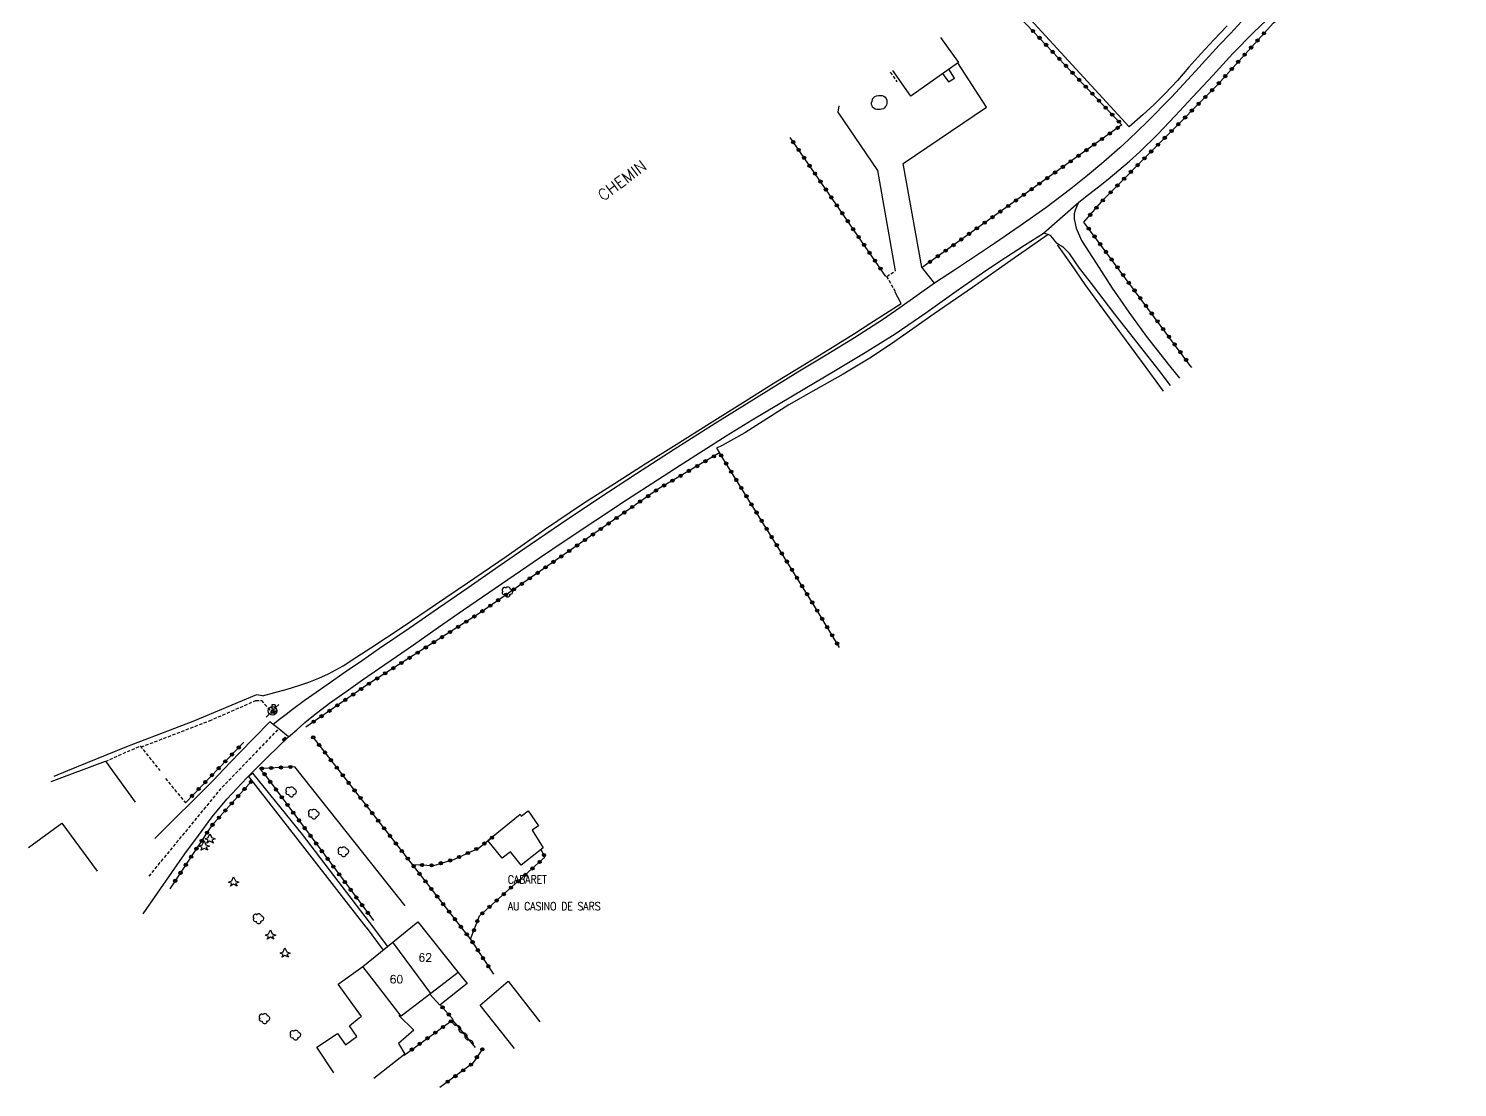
# Model space of a CAD drawing. Header units: millimetres. Extents: x 115000 to 116000, y 119000 to 119994.
# Drawn here: x 115570.4 to 115793.6, y 119241 to 119406.3 of the extents above; entities that cross this region are included whole.
import ezdxf
from ezdxf.enums import TextEntityAlignment as Align

# ---------------------------------------------------------------- set-up
doc = ezdxf.new("R2010")
doc.units = ezdxf.units.MM
doc.linetypes.add('DASHED', pattern=[0.75, 0.5, -0.25])
doc.layers.get('0').update_dxf_attribs({"linetype": 'CONTINUOUS'})
for name, color, linetype in [('W0001', 6, 'DASHED'), ('W0008', 7, 'CONTINUOUS'), ('W0017', 7, 'CONTINUOUS'), ('W0071', 7, 'CONTINUOUS'), ('W0101', 7, 'CONTINUOUS'), ('W0104', 1, 'CONTINUOUS'), ('W0112', 1, 'DASHED'), ('W0130', 7, 'CONTINUOUS'), ('W0300', 7, 'CONTINUOUS'), ('W0303', 7, 'CONTINUOUS'), ('W0310', 3, 'CONTINUOUS'), ('W0323', 7, 'CONTINUOUS'), ('W0330', 7, 'CONTINUOUS'), ('W0401', 7, 'CONTINUOUS'), ('W0438', 7, 'CONTINUOUS'), ('W0473', 7, 'CONTINUOUS'), ('W0984', 7, 'CONTINUOUS'), ('W0989', 7, 'CONTINUOUS'), ('W0991', 7, 'CONTINUOUS'), ('W1102', 7, 'CONTINUOUS')]:
    doc.layers.add(name, color=color, linetype=linetype)
doc.styles.get("Standard").update_dxf_attribs({"font": 'romans.shx', "width": 0.85})

# ---------------------------------------------------------------- blocks, each defined once
blk = doc.blocks.new('T300')
for p, q in [((-0.8, 0.51), (-0.86, 0.34)), ((-0.86, 0.34), (-0.86, 0.17)), ((-0.86, 0.17), (-0.74, 0.06)), ((-0.69, 0.63), (-0.8, 0.51)), ((-0.8, -0.06), (-0.74, 0.06)), ((-0.74, 0.06), (-0.69, 0.11)), ((-0.57, 0.69), (-0.69, 0.63)), ((-0.46, 0.69), (-0.57, 0.69)), ((-0.29, 0.63), (-0.46, 0.69)), ((-0.29, 0.63), (-0.17, 0.74)), ((-0.23, 0.57), (-0.29, 0.63)), ((-0.17, 0.74), (-0.06, 0.8)), ((-0.06, 0.8), (0.06, 0.8)), ((0.06, 0.8), (0.23, 0.74)), ((0.23, 0.74), (0.34, 0.63)), ((0.34, 0.63), (0.4, 0.51)), ((0.46, 0.46), (0.34, 0.46)), ((0.4, 0.51), (0.4, 0.46)), ((0.57, 0.4), (0.46, 0.46)), ((0.57, 0.4), (0.69, 0.29)), ((0.69, 0.29), (0.74, 0.17)), ((0.74, 0.06), (0.69, -0.17)), ((0.74, 0.17), (0.74, 0.06)), ((-0.8, -0.17), (-0.8, -0.06)), ((-0.8, -0.23), (-0.8, -0.17)), ((-0.74, -0.34), (-0.8, -0.23)), ((-0.69, -0.4), (-0.74, -0.34)), ((-0.51, -0.46), (-0.69, -0.4)), ((-0.4, -0.46), (-0.51, -0.46)), ((-0.4, -0.46), (-0.34, -0.46)), ((-0.34, -0.46), (-0.34, -0.4)), ((-0.34, -0.51), (-0.34, -0.46)), ((-0.29, -0.63), (-0.34, -0.51)), ((-0.17, -0.74), (-0.29, -0.63)), ((-0.06, -0.8), (-0.17, -0.74)), ((0.06, -0.8), (-0.06, -0.8)), ((0.17, -0.74), (0.06, -0.8)), ((0.23, -0.69), (0.17, -0.74)), ((0.29, -0.46), (0.23, -0.46)), ((0.29, -0.63), (0.23, -0.69)), ((0.46, -0.4), (0.29, -0.46)), ((0.34, -0.51), (0.29, -0.63)), ((0.34, -0.51), (0.34, -0.46)), ((0.57, -0.34), (0.46, -0.4)), ((0.63, -0.29), (0.57, -0.34)), ((0.69, -0.17), (0.63, -0.29))]:
    blk.add_line(p, q)
blk = doc.blocks.new('T303')
for p, q in [((-0.77, 0), (-0.28, 0.21)), ((-0.28, -0.21), (-0.77, 0)), ((-0.28, 0.21), (0, 0.83)), ((0, 0.83), (0.28, 0.21)), ((0.28, 0.21), (0.83, 0)), ((0.83, 0), (0.28, -0.21)), ((-0.49, -0.63), (-0.28, -0.21)), ((0, -0.35), (-0.49, -0.63)), ((0.56, -0.63), (0, -0.35)), ((0.28, -0.21), (0.56, -0.63))]:
    blk.add_line(p, q)
blk = doc.blocks.new('T401')
for p, q in [((-0.3, 0.3), (0, 0.3)), ((-0.3, -0.25), (-0.3, 0.3)), ((-0.3, 0.15), (0, 0.15)), ((-0.3, 0), (0, 0)), ((0, 0.3), (0, -0.25)), ((-0.3, -0.15), (0, -0.15)), ((-0.3, -0.25), (-0.3, -0.3)), ((-0.3, -0.3), (0, -0.3)), ((0, -0.3), (0, -0.25))]:
    blk.add_line(p, q)
blk = doc.blocks.new('T473')
for p, q in [((-0.166667, 0.166667), (0.166667, -0.166667)), ((-0.166667, -0.166667), (0.166667, 0.166667)), ((0.500001, 0.500001), (1.000002, 1.000002)), ((-1.000002, -1.000002), (-0.500001, -0.500001))]:
    blk.add_line(p, q)
blk.add_ellipse((0, 0), major_axis=(0.471405, 0.471405), ratio=1, start_param=5.4977871438, end_param=11.780972451)
blk = doc.blocks.new('T438')
for p, q in [((-0.4, 0.2), (0.4, 0.2)), ((-0.4, -0.2), (-0.4, 0.2)), ((0.15, 1.1), (-0.3, 1.1)), ((-0.3, 1.1), (-0.3, 0.5)), ((-0.3, 0.5), (0.15, 0.5)), ((0.3, 0.65), (0.3, 0.95)), ((0.4, 0.2), (0.4, -0.2))]:
    blk.add_line(p, q)
at = {"flags": 128}
for points in [[(-0.4, -0.2), (0.4, 0.2)], [(0.4, -0.2), (-0.4, -0.2)]]:
    blk.add_lwpolyline(points, dxfattribs=at)
for centre, major_axis, start_param, end_param in [((0.15, 0.95), (0.106, -0.106), 0.785398, 2.356194), ((0.15, 0.65), (0.106, 0.106), 3.926991, 5.497787)]:
    blk.add_ellipse(centre, major_axis=major_axis, ratio=1, start_param=start_param, end_param=end_param)
blk = doc.blocks.new('t323o')
at = {"color": 0, "linetype": 'Continuous'}
for radius in [0.25, 0.15]:
    blk.add_circle((0, 0), radius, dxfattribs=at)
blk = doc.blocks.new('t310o')
at = {"color": 0, "linetype": 'Continuous'}
for centre, start, end in [((-0.5, 0.38), 216.8699, 323.1304), ((0.5, -0.37), 36.8699, 143.1303)]:
    blk.add_arc(centre, 0.625, start, end, dxfattribs=at)

msp = doc.modelspace()

# ---------------------------------------------------------------- linework, layer by layer
at = {"layer": 'W0001'}
msp.add_lwpolyline([(115589.26, 119273.96), (115600.68, 119287.85), (115609.5, 119296.94)], dxfattribs=at)
at = {"layer": 'W0008'}
for points in [[(115608.13, 119298.04), (115605.72, 119295.6), (115603.32, 119293.15), (115600.93, 119290.69), (115599.26, 119288.91), (115599.26, 119288.91), (115599.26, 119288.91), (115590.15, 119279.83)], [(115611.04, 119295.71), (115609.5, 119296.94), (115608.63, 119297.64), (115608.13, 119298.04)], [(115588.36, 119268.09), (115588.36, 119268.09), (115588.36, 119268.09), (115592.8, 119274.56), (115594.84, 119277.43), (115596.96, 119280.34), (115599.13, 119283.21), (115601.4, 119285.99), (115604.5, 119289.32), (115607.77, 119292.52), (115611.04, 119295.71)]]:
    msp.add_lwpolyline(points, dxfattribs=at)
at = {"layer": 'W0017'}
for points in [[(115711.9, 119366.55), (115709.95, 119369.05), (115707.03, 119385.23), (115720.03, 119394), (115715.53, 119400.92)], [(115696.95, 119394.21), (115696.8, 119393.25), (115703, 119384.12), (115705.77, 119368.45)], [(115734.45, 119379.18), (115734.15, 119378.55), (115733.88, 119377.95), (115733.72, 119377.35), (115733.72, 119376.6), (115733.85, 119375.85), (115734.05, 119375.12), (115734.85, 119373.2), (115736, 119371.43), (115737.17, 119369.65), (115739.63, 119365.77), (115742.25, 119362), (115744.95, 119358.28), (115748.6, 119353.63), (115750.18, 119351.73)], [(115748.78, 119350.55), (115747, 119352.88), (115744.72, 119355.83), (115742.4, 119358.75), (115740.08, 119361.68), (115738.23, 119364.08), (115736.4, 119366.48), (115734.55, 119368.88), (115733.77, 119370.03), (115732.97, 119371.15), (115732.03, 119372.12), (115731.72, 119372.32), (115731.37, 119372.52), (115731.05, 119372.75), (115730.68, 119373.15), (115730.37, 119373.57), (115730, 119373.95), (115729.65, 119374.12), (115729.28, 119374.23), (115728.92, 119374.35)], [(115629.23, 119269.35), (115612, 119291.05)], [(115623.15, 119266), (115604.83, 119289.55), (115605.43, 119290.05), (115613.15, 119280.45), (115623.65, 119266.77)], [(115623.15, 119266), (115625.79, 119262.41)], [(115623.65, 119266.77), (115626.51, 119263.01)]]:
    msp.add_lwpolyline(points, dxfattribs=at)
at = {"layer": 'W0071'}
for points in [[(115759.84, 119407.36), (115758.11, 119405.53), (115756.38, 119403.71), (115752.66, 119399.64), (115748.93, 119395.58), (115745.07, 119391.65), (115743.67, 119390.31), (115742.26, 119388.98), (115740.83, 119387.67), (115738.33, 119385.48), (115735.78, 119383.35), (115733.18, 119381.27), (115729.29, 119378.32), (115725.3, 119375.49), (115721.27, 119372.71), (115718.16, 119370.63), (115715.03, 119368.59), (115711.9, 119366.55), (115709.21, 119364.62), (115706.52, 119362.68), (115703.8, 119360.8), (115699.44, 119358), (115695, 119355.31), (115690.56, 119352.62), (115684.11, 119348.62), (115677.67, 119344.61), (115671.26, 119340.55), (115665.37, 119336.76), (115659.51, 119332.92), (115653.68, 119329.04), (115648.79, 119325.71), (115643.93, 119322.34), (115639.07, 119318.97), (115634.46, 119315.8), (115629.86, 119312.64), (115625.25, 119309.48), (115622.56, 119307.64), (115619.87, 119305.8), (115617.2, 119303.94), (115615.34, 119302.64), (115613.49, 119301.34), (115611.67, 119299.99), (115610.65, 119299.22), (115609.64, 119298.43), (115608.63, 119297.64)], [(115611.04, 119295.71), (115612.32, 119296.83), (115613.6, 119297.95), (115614.91, 119299.04), (115617.42, 119300.96), (115620.01, 119302.79), (115622.61, 119304.6), (115625.25, 119306.45), (115627.91, 119308.27), (115630.57, 119310.1), (115634.47, 119312.82), (115638.38, 119315.53), (115642.29, 119318.24), (115646.25, 119320.95), (115650.23, 119323.65), (115654.22, 119326.34), (115659.01, 119329.53), (115663.81, 119332.7), (115668.63, 119335.85), (115672.19, 119338.15), (115675.76, 119340.43), (115679.35, 119342.68), (115683.44, 119345.18), (115687.54, 119347.64), (115691.65, 119350.1), (115696.38, 119352.92), (115701.1, 119355.73), (115705.77, 119358.65), (115710.57, 119361.93), (115715.29, 119365.31), (115720.06, 119368.63), (115723, 119370.55), (115725.96, 119372.45), (115728.92, 119374.35), (115734.45, 119379.18), (115735.98, 119380.38), (115737.51, 119381.57), (115739.03, 119382.78), (115740.71, 119384.17), (115742.36, 119385.59), (115743.98, 119387.04), (115746.8, 119389.79), (115749.51, 119392.66), (115752.21, 119395.55), (115755.35, 119398.96), (115758.47, 119402.38), (115761.71, 119405.69), (115763.74, 119407.61)]]:
    msp.add_lwpolyline(points, dxfattribs=at)
at = {"layer": 'W0101'}
for points in [[(115570.44, 119278.45), (115575.63, 119282.23), (115581.15, 119274.76)], [(115627.3, 119263.64), (115631.23, 119266.85), (115637.55, 119258.92), (115633.28, 119255.67)], [(115622.63, 119259.85), (115627.3, 119263.64)], [(115633.28, 119255.67), (115628.6, 119252.12), (115622.63, 119259.85)]]:
    msp.add_lwpolyline(points, dxfattribs=at)
at = {"layer": 'W0104'}
for points in [[(115712.84, 119404.91), (115715.63, 119401), (115708.23, 119395.75)], [(115713.18, 119399.27), (115714.08, 119397.97), (115715.03, 119398.55), (115714.15, 119399.95)], [(115708.23, 119395.75), (115705.4, 119399.71)], [(115573.99, 119288.75), (115582.43, 119291.9), (115587.11, 119285.54), (115587.11, 119285.54)], [(115618.09, 119243.26), (115615.45, 119247.25), (115618.68, 119249.43), (115619.95, 119247.63), (115621.68, 119248.92), (115620.57, 119250.6), (115622.08, 119251.83), (115622.43, 119252.05), (115618.8, 119257.12), (115622.63, 119259.85)], [(115637.55, 119258.92), (115638.92, 119257.23), (115634.68, 119253.85), (115633.08, 119255.52)], [(115646.33, 119247.06), (115640.97, 119253.85), (115645.32, 119257.55), (115650.29, 119251.24)], [(115628.28, 119252.23), (115630.6, 119249.95), (115628.2, 119247.83), (115629.17, 119246.2), (115624.36, 119242.4)]]:
    msp.add_lwpolyline(points, dxfattribs=at)
msp.add_lwpolyline([(115642.15, 119279.55), (115647.2, 119283.63), (115647.37, 119283.35), (115648.45, 119284.17), (115650.05, 119281.83), (115649.08, 119281.15), (115650.8, 119278.4), (115647.35, 119275.68), (115645.68, 119277.75), (115644.37, 119276.75)], close=True, dxfattribs=at)
at = {"layer": 'W0112'}
for points in [[(115705.01, 119399.45), (115706.03, 119397.97)], [(115705.83, 119365.2), (115704.45, 119367.6), (115705.77, 119368.45)], [(115588.02, 119294.13), (115598.68, 119298.22), (115605.93, 119301.38)], [(115605.93, 119301.38), (115606.8, 119301.38), (115608.2, 119299.78)], [(115582.45, 119291.87), (115587.88, 119294.3), (115590.93, 119290.48)], [(115591.83, 119289.22), (115594.92, 119285.42)]]:
    msp.add_lwpolyline(points, dxfattribs=at)
at = {"layer": 'W0130'}
msp.add_lwpolyline([(115703.15, 119395.85), (115703.43, 119395.85), (115703.75, 119395.83), (115704, 119395.72), (115704.2, 119395.55), (115704.35, 119395.35), (115704.45, 119395.12), (115704.48, 119394.88), (115704.48, 119394.6), (115704.43, 119394.37), (115704.35, 119394.2), (115704.23, 119394.05), (115704.12, 119393.92), (115703.92, 119393.77), (115703.65, 119393.72), (115703.4, 119393.65), (115703.15, 119393.63), (115702.88, 119393.65), (115702.65, 119393.72), (115702.45, 119393.83), (115702.25, 119394), (115702.15, 119394.2), (115702.08, 119394.43), (115702.08, 119394.68), (115702.15, 119394.95), (115702.2, 119395.15), (115702.25, 119395.32), (115702.37, 119395.48), (115702.6, 119395.65), (115702.85, 119395.8)], close=True, dxfattribs=at)
at = {"layer": 'W0310'}
msp.add_lwpolyline([(115636.62, 119251.47), (115640.2, 119247.23)], dxfattribs=at)
at = {"layer": 'W0323'}
for points in [[(115738.35, 119379.65), (115756.03, 119397.43), (115764.83, 119407.17), (115768.37, 119410), (115785.37, 119423.4), (115793.57, 119429.6)], [(115721.39, 119412.11), (115741.17, 119391.25), (115709.98, 119369)], [(115704.32, 119367.57), (115689.36, 119389.27)], [(115735.25, 119376.05), (115738.35, 119379.65)], [(115752.09, 119353.35), (115751.8, 119353.75), (115735.25, 119376.05)], [(115697.07, 119309.68), (115693, 119316.4), (115678.35, 119340.03), (115668.83, 119334.45), (115655.25, 119325), (115640.95, 119315.08), (115623.45, 119303.92), (115613.72, 119297.23)], [(115614.88, 119295.63), (115639.52, 119264.05), (115643.05, 119258.65)], [(115594.92, 119285.42), (115604.08, 119294.9)], [(115612, 119291.05), (115606.85, 119290.77), (115606.52, 119290.77), (115607.12, 119290.12), (115624.32, 119267.03)], [(115605.35, 119288.88), (115599, 119281.8), (115592.52, 119272), (115592.52, 119272)], [(115630.38, 119275.77), (115633.75, 119275.65), (115636.97, 119276.63), (115640.68, 119278.35), (115642.88, 119280.03)], [(115639.45, 119264.13), (115640.83, 119267.75), (115651.08, 119276.92), (115650.48, 119278.15)], [(115629.08, 119246.03), (115636.75, 119251.57), (115634.73, 119253.9)], [(115641.4, 119247.08), (115639.77, 119244.72), (115634.68, 119240.99)]]:
    msp.add_lwpolyline(points, dxfattribs=at)
at = {"layer": 'W0330'}
for points in [[(115742.33, 119390.93), (115722.72, 119412.25), (115722.2, 119412.8)], [(115757.6, 119406.68), (115755.55, 119404.52), (115753.48, 119402.35), (115751.65, 119400.25), (115749.83, 119398.17), (115747.95, 119396.15), (115746.2, 119394.45), (115744.43, 119392.83), (115742.33, 119390.93)], [(115729.67, 119374.12), (115723.83, 119370.05), (115717.83, 119365.88), (115711.85, 119361.75), (115708.55, 119359.4), (115705.2, 119357.08), (115701.83, 119354.83), (115697.65, 119352.32), (115693.37, 119349.95), (115689.15, 119347.52), (115685.72, 119345.35), (115682.28, 119343.15), (115678.75, 119341.2), (115678.45, 119341.05), (115678.17, 119340.95), (115677.88, 119340.8), (115678.35, 119340.03)], [(115747.68, 119349.68), (115744.37, 119354.17), (115741, 119358.72), (115737.65, 119363.25), (115735.45, 119366.35), (115733.28, 119369.43), (115731.12, 119372.52)], [(115699.4, 119358.68), (115701.83, 119360.23), (115704.28, 119361.8), (115706.72, 119363.35), (115705.75, 119365.12)], [(115606.98, 119302.13), (115608.92, 119302.65), (115610.8, 119303.15), (115612.65, 119303.72), (115614.23, 119304.25), (115615.77, 119304.85), (115617.28, 119305.55), (115619.55, 119306.8), (115621.72, 119308.2), (115623.88, 119309.63), (115628.95, 119312.95), (115633.97, 119316.35), (115638.97, 119319.75), (115645, 119323.88), (115651.03, 119328.08), (115657.12, 119332.17), (115661.92, 119335.28), (115666.72, 119338.35), (115671.55, 119341.37), (115676.75, 119344.63), (115681.95, 119347.88), (115687.15, 119351.12), (115691.23, 119353.63), (115695.32, 119356.15), (115699.4, 119358.68)], [(115606.98, 119302.13), (115606.02, 119302.27), (115596.1, 119298.13), (115585.72, 119294.18), (115576.5, 119290.42), (115574.36, 119289.55)]]:
    msp.add_lwpolyline(points, dxfattribs=at)
at = {"layer": 'W1102'}
msp.add_lwpolyline([(115633.28, 119255.67), (115627.3, 119263.64)], dxfattribs=at)

# ---------------------------------------------------------------- block references
at = {"layer": 'W0300'}
for p in [(115645.25, 119318.32), (115611.48, 119287.12), (115615, 119283.65), (115619.65, 119277.77), (115606.37, 119267.32), (115607.32, 119251.72), (115612.15, 119249.15)]:
    msp.add_blockref('T300', p, dxfattribs=at)
at = {"layer": 'W0303'}
for p in [(115597.85, 119278.65), (115598.77, 119279.77), (115602.45, 119273.05), (115608.2, 119264.77), (115610.48, 119261.95)]:
    msp.add_blockref('T303', p, dxfattribs=at)
at = {"layer": 'W0310', "rotation": 310.2393912761811}
for p in [(115637.29, 119250.67), (115638.26, 119249.52), (115639.23, 119248.38)]:
    msp.add_blockref('t310o', p, dxfattribs=at)
at = {"layer": 'W0323'}
for p, rotation in [((115727.28, 119405.9), 313.4713624595164), ((115728.31, 119404.82), 313.4713624595164), ((115762.35, 119404.42), 47.88491563576116), ((115763.36, 119405.53), 47.88491563576116), ((115729.34, 119403.73), 313.4713624595164), ((115730.37, 119402.64), 313.4713624595164), ((115760.34, 119402.2), 47.88491563576116), ((115761.35, 119403.31), 47.88491563576116), ((115731.4, 119401.55), 313.4713624595164), ((115732.44, 119400.46), 313.4713624595164), ((115758.33, 119399.97), 47.88491563576116), ((115759.33, 119401.08), 47.88491563576116), ((115733.47, 119399.37), 313.4713624595164), ((115734.5, 119398.28), 313.4713624595164), ((115756.32, 119397.75), 47.88491563576116), ((115757.32, 119398.86), 47.88491563576116), ((115735.53, 119397.2), 313.4713624595164), ((115736.56, 119396.11), 313.4713624595164), ((115737.59, 119395.02), 313.4713624595164), ((115754.21, 119395.6), 45.16155085910085), ((115755.27, 119396.67), 45.16155085910085), ((115738.63, 119393.93), 313.4713624595164), ((115739.66, 119392.84), 313.4713624595164), ((115752.1, 119393.48), 45.16155085910085), ((115753.16, 119394.54), 45.16155085910085), ((115740.51, 119390.78), 215.508120406618), ((115740.69, 119391.75), 313.4713624595164), ((115749.98, 119391.35), 45.16155085910085), ((115751.04, 119392.41), 45.16155085910085), ((115689.85, 119388.56), 124.5740717149734), ((115738.07, 119389.04), 215.508120406618), ((115739.29, 119389.91), 215.508120406618), ((115747.87, 119389.22), 45.16155085910085), ((115748.93, 119390.29), 45.16155085910085), ((115690.7, 119387.33), 124.5740717149734), ((115691.55, 119386.09), 124.5740717149734), ((115734.4, 119386.42), 215.508120406618), ((115735.63, 119387.3), 215.508120406618), ((115736.85, 119388.17), 215.508120406618), ((115745.75, 119387.1), 45.16155085910085), ((115746.81, 119388.16), 45.16155085910085), ((115692.4, 119384.86), 124.5740717149734), ((115731.96, 119384.68), 215.508120406618), ((115733.18, 119385.55), 215.508120406618), ((115742.58, 119383.9), 45.16155085910085), ((115743.64, 119384.97), 45.16155085910085), ((115744.7, 119386.03), 45.16155085910085), ((115693.25, 119383.62), 124.5740717149734), ((115694.1, 119382.39), 124.5740717149734), ((115728.3, 119382.07), 215.508120406618), ((115729.52, 119382.94), 215.508120406618), ((115730.74, 119383.81), 215.508120406618), ((115740.47, 119381.78), 45.16155085910085), ((115741.52, 119382.84), 45.16155085910085), ((115694.95, 119381.15), 124.5740717149734), ((115695.8, 119379.92), 124.5740717149734), ((115724.64, 119379.45), 215.508120406618), ((115725.86, 119380.33), 215.508120406618), ((115727.08, 119381.2), 215.508120406618), ((115738.19, 119379.46), 49.26789330016891), ((115739.41, 119380.71), 45.16155085910085), ((115696.66, 119378.68), 124.5740717149734), ((115697.51, 119377.45), 124.5740717149734), ((115722.19, 119377.71), 215.508120406618), ((115723.41, 119378.58), 215.508120406618), ((115736.23, 119377.19), 49.26789330016891), ((115737.21, 119378.32), 49.26789330016891), ((115698.36, 119376.21), 124.5740717149734), ((115699.21, 119374.98), 124.5740717149734), ((115718.53, 119375.1), 215.508120406618), ((115719.75, 119375.97), 215.508120406618), ((115720.97, 119376.84), 215.508120406618), ((115736, 119375.04), 126.5810484857465), ((115700.06, 119373.74), 124.5740717149734), ((115716.09, 119373.36), 215.508120406618), ((115717.31, 119374.23), 215.508120406618), ((115736.9, 119373.83), 126.5810484857465), ((115700.91, 119372.51), 124.5740717149734), ((115701.76, 119371.27), 124.5740717149734), ((115712.43, 119370.74), 215.508120406618), ((115713.65, 119371.61), 215.508120406618), ((115714.87, 119372.48), 215.508120406618), ((115737.79, 119372.63), 126.5810484857465), ((115738.68, 119371.42), 126.5810484857465), ((115702.61, 119370.04), 124.5740717149734), ((115703.47, 119368.8), 124.5740717149734), ((115711.2, 119369.87), 215.508120406618), ((115739.58, 119370.22), 126.5810484857465), ((115740.47, 119369.01), 126.5810484857465), ((115741.37, 119367.81), 126.5810484857465), ((115742.26, 119366.6), 126.5810484857465), ((115743.15, 119365.4), 126.5810484857465), ((115744.05, 119364.19), 126.5810484857465), ((115744.94, 119362.99), 126.5810484857465), ((115745.84, 119361.79), 126.5810484857465), ((115746.73, 119360.58), 126.5810484857465), ((115747.62, 119359.38), 126.5810484857465), ((115748.52, 119358.17), 126.5810484857465), ((115749.41, 119356.97), 126.5810484857465), ((115750.31, 119355.76), 126.5810484857465), ((115751.2, 119354.56), 126.5810484857465), ((115677.45, 119339.5), 210.3973541829313), ((115678.59, 119339.65), 121.7946046075892), ((115673.56, 119337.23), 210.3973541829313), ((115674.86, 119337.98), 210.3973541829313), ((115676.15, 119338.74), 210.3973541829313), ((115679.38, 119338.37), 121.7946046075892), ((115680.17, 119337.1), 121.7946046075892), ((115669.68, 119334.95), 210.3973541829313), ((115670.98, 119335.71), 210.3973541829313), ((115672.27, 119336.47), 210.3973541829313), ((115680.96, 119335.82), 121.7946046075892), ((115667.18, 119333.3), 214.8272080583278), ((115668.41, 119334.16), 214.8272080583278), ((115681.75, 119334.55), 121.7946046075892), ((115682.54, 119333.27), 121.7946046075892), ((115663.48, 119330.73), 214.8272080583278), ((115664.72, 119331.59), 214.8272080583278), ((115665.95, 119332.44), 214.8272080583278), ((115683.33, 119332), 121.7946046075892), ((115684.12, 119330.73), 121.7946046075892), ((115659.79, 119328.16), 214.8272080583278), ((115661.02, 119329.02), 214.8272080583278), ((115662.25, 119329.87), 214.8272080583278), ((115684.91, 119329.45), 121.7946046075892), ((115685.7, 119328.18), 121.7946046075892), ((115657.33, 119326.45), 214.8272080583278), ((115658.56, 119327.3), 214.8272080583278), ((115686.49, 119326.9), 121.7946046075892), ((115653.63, 119323.88), 214.7411728897325), ((115654.87, 119324.73), 214.7411728897325), ((115656.1, 119325.59), 214.8272080583278), ((115687.28, 119325.63), 121.7946046075892), ((115688.07, 119324.35), 121.7946046075892), ((115651.17, 119322.17), 214.7411728897325), ((115652.4, 119323.02), 214.7411728897325), ((115688.86, 119323.08), 121.7946046075892), ((115689.65, 119321.8), 121.7946046075892), ((115647.47, 119319.6), 214.7411728897325), ((115648.7, 119320.46), 214.7411728897325), ((115649.93, 119321.31), 214.7411728897325), ((115690.44, 119320.53), 121.7946046075892), ((115691.23, 119319.25), 121.7946046075892), ((115643.77, 119317.04), 214.7411728897325), ((115645, 119317.89), 214.7411728897325), ((115646.24, 119318.75), 214.7411728897325), ((115692.02, 119317.98), 121.7946046075892), ((115641.31, 119315.33), 214.7411728897325), ((115642.54, 119316.19), 214.7411728897325), ((115692.81, 119316.7), 121.7946046075892), ((115693.59, 119315.42), 121.2081372841402), ((115637.52, 119312.9), 212.5402024034145), ((115638.79, 119313.7), 212.5402024034145), ((115640.05, 119314.51), 212.5402024034145), ((115694.37, 119314.14), 121.2081372841402), ((115695.15, 119312.85), 121.2081372841402), ((115633.73, 119310.48), 212.5402024034145), ((115634.99, 119311.28), 212.5402024034145), ((115636.26, 119312.09), 212.5402024034145), ((115695.93, 119311.57), 121.2081372841402), ((115696.7, 119310.29), 121.2081372841402), ((115629.94, 119308.05), 212.5402024034145), ((115631.2, 119308.86), 212.5402024034145), ((115632.46, 119309.67), 212.5402024034145), ((115627.41, 119306.44), 212.5402024034145), ((115628.67, 119307.25), 212.5402024034145), ((115623.61, 119304.02), 212.5402024034145), ((115624.88, 119304.83), 212.5402024034145), ((115626.14, 119305.63), 212.5402024034145), ((115619.9, 119301.48), 214.4787819291933), ((115621.14, 119302.33), 214.4787819291933), ((115622.37, 119303.18), 214.4787819291933), ((115617.43, 119299.78), 214.4787819291933), ((115618.66, 119300.63), 214.4787819291933), ((115614.95, 119298.08), 214.4787819291933), ((115616.19, 119298.93), 214.4787819291933), ((115614.89, 119295.63), 307.9533962108326), ((115602.21, 119292.97), 45.97383307916862), ((115603.26, 119294.05), 45.97383307916862), ((115615.81, 119294.44), 307.9533962108326), ((115616.73, 119293.26), 307.9533962108326), ((115600.13, 119290.81), 45.97383307916862), ((115601.17, 119291.89), 45.97383307916862), ((115606.85, 119290.77), 180), ((115608.34, 119290.85), 183.1453231318257), ((115609.84, 119290.93), 183.1453231318257), ((115611.34, 119291.01), 183.1453231318257), ((115617.65, 119292.08), 307.9533962108326), ((115618.58, 119290.9), 307.9533962108326), ((115598.04, 119288.65), 45.97383307916862), ((115599.09, 119289.73), 45.97383307916862), ((115605.17, 119288.69), 228.1233675945436), ((115607.29, 119289.89), 306.689973184886), ((115608.18, 119288.68), 306.689973184886), ((115619.5, 119289.71), 307.9533962108326), ((115620.42, 119288.53), 307.9533962108326), ((115595.96, 119286.5), 45.97383307916862), ((115597, 119287.57), 45.97383307916862), ((115603.17, 119286.45), 228.1233675945436), ((115604.17, 119287.57), 228.1233675945436), ((115609.08, 119287.48), 306.689973184886), ((115609.98, 119286.28), 306.689973184886), ((115621.35, 119287.35), 307.9533962108326), ((115622.27, 119286.17), 307.9533962108326), ((115601.17, 119284.22), 228.1233675945436), ((115602.17, 119285.34), 228.1233675945436), ((115610.87, 119285.08), 306.689973184886), ((115611.77, 119283.87), 306.689973184886), ((115623.19, 119284.98), 307.9533962108326), ((115624.11, 119283.8), 307.9533962108326), ((115599.17, 119281.99), 228.1233675945436), ((115600.17, 119283.1), 228.1233675945436), ((115612.67, 119282.67), 306.689973184886), ((115613.56, 119281.47), 306.689973184886), ((115625.04, 119282.62), 307.9533962108326), ((115625.96, 119281.43), 307.9533962108326), ((115597.48, 119279.51), 236.5141440133021), ((115598.31, 119280.76), 236.5141440133021), ((115614.46, 119280.26), 306.689973184886), ((115615.35, 119279.06), 306.689973184886), ((115626.88, 119280.25), 307.9533962108326), ((115627.8, 119279.07), 307.9533962108326), ((115641.62, 119279.06), 37.41598861844997), ((115642.81, 119279.97), 37.41598861844997), ((115595.83, 119277), 236.5141440133021), ((115596.65, 119278.26), 236.5141440133021), ((115616.25, 119277.86), 306.689973184886), ((115628.73, 119277.89), 307.9533962108326), ((115637.66, 119276.95), 24.79957998879364), ((115639.03, 119277.58), 24.79957998879364), ((115640.39, 119278.21), 24.79957998879364), ((115650.92, 119277.26), 115.9483885172098), ((115595, 119275.75), 236.5141440133021), ((115617.15, 119276.66), 306.689973184886), ((115618.04, 119275.45), 306.689973184886), ((115629.65, 119276.7), 307.9533962108326), ((115630.57, 119275.52), 307.9533962108326), ((115631.88, 119275.71), 358.0098277500246), ((115633.38, 119275.66), 358.0098277500246), ((115634.83, 119275.98), 16.99127577603149), ((115636.27, 119276.42), 16.99127577603149), ((115649.13, 119275.17), 41.80758598574612), ((115650.25, 119276.17), 41.80758598574612), ((115593.34, 119273.25), 236.5141440133021), ((115594.17, 119274.5), 236.5141440133021), ((115618.94, 119274.25), 306.689973184886), ((115619.84, 119273.05), 306.689973184886), ((115631.49, 119274.34), 307.9533962108326), ((115632.42, 119273.15), 307.9533962108326), ((115646.89, 119273.17), 41.80758598574612), ((115648.01, 119274.17), 41.80758598574612), ((115620.73, 119271.84), 306.689973184886), ((115621.63, 119270.64), 306.689973184886), ((115633.34, 119271.97), 307.9533962108326), ((115634.26, 119270.79), 307.9533962108326), ((115643.54, 119270.17), 41.80758598574612), ((115644.66, 119271.17), 41.80758598574612), ((115645.77, 119272.17), 41.80758598574612), ((115622.52, 119269.44), 306.689973184886), ((115623.42, 119268.24), 306.689973184886), ((115635.18, 119269.61), 307.9533962108326), ((115636.11, 119268.42), 307.9533962108326), ((115641.3, 119268.17), 41.80758598574612), ((115642.42, 119269.17), 41.80758598574612), ((115637.03, 119267.24), 307.9533962108326), ((115637.95, 119266.06), 307.9533962108326), ((115640.52, 119266.94), 69.07509177804043), ((115638.87, 119264.88), 307.9533962108326), ((115639.77, 119263.67), 303.1950892236286), ((115639.99, 119265.53), 69.07509177804043), ((115640.59, 119262.42), 303.1950892236286), ((115641.41, 119261.16), 303.1950892236286), ((115642.23, 119259.91), 303.1950892236286), ((115635.09, 119253.49), 130.8451221508327), ((115636.07, 119252.36), 130.8451221508327), ((115635.16, 119250.42), 35.8215515820166), ((115636.38, 119251.3), 35.8215515820166), ((115631.52, 119247.79), 35.8215515820166), ((115632.73, 119248.67), 35.8215515820166), ((115633.95, 119249.54), 35.8215515820166), ((115630.3, 119246.91), 35.8215515820166), ((115640.45, 119245.7), 235.3867785584518), ((115641.3, 119246.93), 235.3867785584518), ((115638.31, 119243.65), 216.2353109208306), ((115639.52, 119244.54), 216.2353109208306), ((115635.89, 119241.88), 216.2353109208306), ((115637.1, 119242.76), 216.2353109208306)]:
    msp.add_blockref('t323o', p, dxfattribs=dict(at, rotation=rotation))
at = {"layer": 'W0401', "rotation": 314.3526812295513}
msp.add_blockref('T401', (115610.5, 119295.26), dxfattribs=at)
at = {"layer": 'W0438'}
msp.add_blockref('T438', (115608.72, 119299.6), dxfattribs=at)
at = {"layer": 'W0473'}
msp.add_blockref('T473', (115608.52, 119299.77), dxfattribs=at)

# ---------------------------------------------------------------- texts
at = {"layer": 'W0984', "insert": (115645.28, 119274.07), "char_height": 1.25, "attachment_point": 1}
msp.add_mtext('CABARET\\P\\PAU CASINO DE SARS ', dxfattribs=at)
at = {"layer": 'W0989'}
msp.add_text('CHEMIN', height=1.75, rotation=36.6841, dxfattribs=at).set_placement((115660.15, 119379.25))
at = {"layer": 'W0991'}
for s, p in [('62', (115632.38, 119261.26)), ('60', (115627.89, 119257.88))]:
    msp.add_text(s, height=1.25, dxfattribs=at).set_placement(p, align=Align.MIDDLE_CENTER)

doc.saveas('drawing.dxf')
